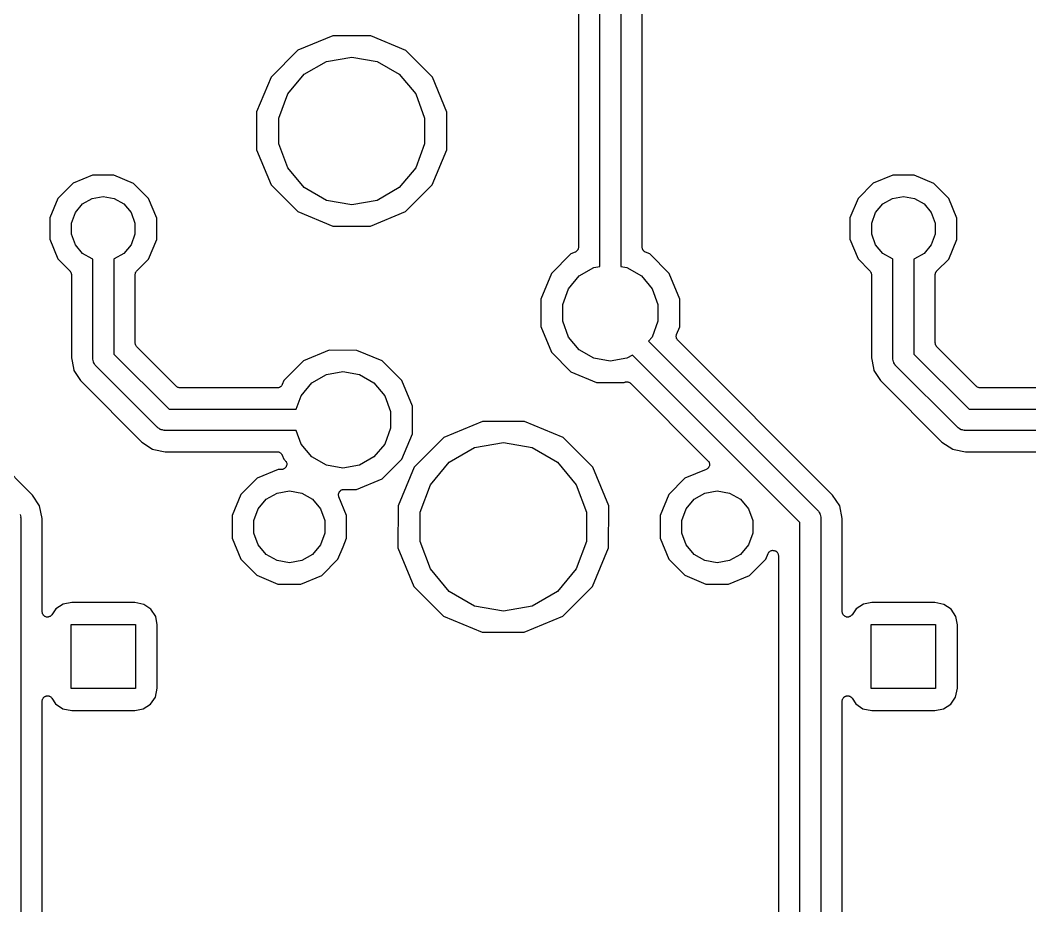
# Model space of a CAD drawing. Extents: x 30 to 169, y -146 to -30.
# Drawn here: x 114.03 to 138, y -88 to -66.97 of the extents above; entities that cross this region are included whole.
import ezdxf

# ---------------------------------------------------------------- set-up
doc = ezdxf.new("R2010")
doc.units = 0
doc.header["$MEASUREMENT"] = 0
doc.layers.add('BLACK', color=7, linetype='CONTINUOUS')

msp = doc.modelspace()

# ---------------------------------------------------------------- linework, layer by layer
at = {"layer": 'Black'}
for p, q in [((128.29, -62.04), (128.29, -72.8167)), ((128.798, -72.1967), (128.798, -62.0525)), ((127.79, -72.8167), (127.79, -62.1436)), ((127.282, -66.3437), (127.282, -72.3619)), ((121.453, -67.3416), (120.623, -67.6846)), ((122.351, -67.3424), (121.453, -67.3416)), ((123.181, -67.6869), (122.351, -67.3424)), ((120.623, -67.6846), (119.987, -68.3193)), ((121.299, -67.9493), (121.9, -67.8433)), ((121.9, -67.8433), (122.501, -67.9493)), ((123.815, -68.3226), (123.181, -67.6869)), ((120.771, -68.2543), (121.299, -67.9493)), ((122.501, -67.9493), (123.029, -68.2543)), ((119.987, -68.3193), (119.642, -69.1489)), ((120.379, -68.7217), (120.771, -68.2543)), ((123.029, -68.2543), (123.421, -68.7217)), ((124.158, -69.1528), (123.815, -68.3226)), ((120.17, -69.295), (120.379, -68.7217)), ((123.421, -68.7217), (123.63, -69.295)), ((119.642, -69.1489), (119.642, -70.0472)), ((124.158, -70.0511), (124.158, -69.1528)), ((120.17, -69.905), (120.17, -69.295)), ((123.63, -69.295), (123.63, -69.905)), ((120.379, -70.4783), (120.17, -69.905)), ((123.63, -69.905), (123.421, -70.4783)), ((119.642, -70.0472), (119.985, -70.8774)), ((123.813, -70.8807), (124.158, -70.0511)), ((120.771, -70.9457), (120.379, -70.4783)), ((123.421, -70.4783), (123.029, -70.9457)), ((115.748, -70.6498), (115.282, -70.8427)), ((116.254, -70.6502), (115.748, -70.6498)), ((116.72, -70.844), (116.254, -70.6502)), ((134.748, -70.6498), (134.282, -70.8427)), ((135.254, -70.6502), (134.748, -70.6498)), ((135.72, -70.844), (135.254, -70.6502)), ((115.282, -70.8427), (114.924, -71.1997)), ((117.077, -71.2015), (116.72, -70.844)), ((119.985, -70.8774), (120.619, -71.5131)), ((121.299, -71.2507), (120.771, -70.9457)), ((123.029, -70.9457), (122.501, -71.2507)), ((123.177, -71.5154), (123.813, -70.8807)), ((134.282, -70.8427), (133.924, -71.1997)), ((136.077, -71.2015), (135.72, -70.844)), ((114.924, -71.1997), (114.73, -71.6663)), ((115.508, -71.334), (115.738, -71.2012)), ((115.738, -71.2012), (116, -71.1551)), ((116, -71.1551), (116.262, -71.2012)), ((116.262, -71.2012), (116.492, -71.334)), ((117.27, -71.6685), (117.077, -71.2015)), ((133.924, -71.1997), (133.73, -71.6663)), ((134.508, -71.334), (134.738, -71.2012)), ((134.738, -71.2012), (135, -71.1551)), ((135, -71.1551), (135.262, -71.2012)), ((135.262, -71.2012), (135.492, -71.334)), ((136.27, -71.6685), (136.077, -71.2015)), ((115.338, -71.5375), (115.508, -71.334)), ((116.492, -71.334), (116.662, -71.5375)), ((121.9, -71.3567), (121.299, -71.2507)), ((122.501, -71.2507), (121.9, -71.3567)), ((134.338, -71.5375), (134.508, -71.334)), ((135.492, -71.334), (135.662, -71.5375)), ((114.73, -71.6663), (114.73, -72.1715)), ((115.247, -71.7872), (115.338, -71.5375)), ((116.662, -71.5375), (116.753, -71.7872)), ((117.27, -72.1737), (117.27, -71.6685)), ((120.619, -71.5131), (121.449, -71.8576)), ((122.347, -71.8584), (123.177, -71.5154)), ((133.73, -71.6663), (133.73, -72.1715)), ((134.247, -71.7872), (134.338, -71.5375)), ((135.662, -71.5375), (135.753, -71.7872)), ((136.27, -72.1737), (136.27, -71.6685)), ((115.247, -72.0528), (115.247, -71.7872)), ((116.753, -71.7872), (116.753, -72.0528)), ((121.449, -71.8576), (122.347, -71.8584)), ((134.247, -72.0528), (134.247, -71.7872)), ((135.753, -71.7872), (135.753, -72.0528)), ((115.338, -72.3025), (115.247, -72.0528)), ((116.753, -72.0528), (116.662, -72.3025)), ((134.338, -72.3025), (134.247, -72.0528)), ((135.753, -72.0528), (135.662, -72.3025)), ((114.73, -72.1715), (114.923, -72.6385)), ((115.508, -72.506), (115.338, -72.3025)), ((116.662, -72.3025), (116.492, -72.506)), ((117.076, -72.6403), (117.27, -72.1737)), ((127.277, -72.3917), (127.274, -72.4053)), ((127.281, -72.3786), (127.277, -72.3917)), ((127.282, -72.3619), (127.281, -72.3702)), ((127.281, -72.3702), (127.281, -72.3786)), ((128.798, -72.3623), (128.798, -72.1967)), ((128.799, -72.3705), (128.798, -72.3623)), ((128.799, -72.3788), (128.799, -72.3705)), ((128.803, -72.392), (128.799, -72.3788)), ((128.806, -72.4057), (128.803, -72.392)), ((133.73, -72.1715), (133.923, -72.6385)), ((134.508, -72.506), (134.338, -72.3025)), ((135.662, -72.3025), (135.492, -72.506)), ((136.076, -72.6403), (136.27, -72.1737)), ((114.923, -72.6385), (115.205, -72.9211)), ((115.738, -72.6388), (115.508, -72.506)), ((115.75, -72.6408), (115.738, -72.6388)), ((115.75, -75), (115.75, -72.6408)), ((116.262, -72.6388), (116.25, -72.6408)), ((116.25, -72.6408), (116.25, -74.8964)), ((116.492, -72.506), (116.262, -72.6388)), ((116.795, -72.9206), (117.076, -72.6403)), ((127.106, -72.5195), (126.641, -72.9836)), ((127.203, -72.4793), (127.106, -72.5195)), ((127.211, -72.4747), (127.203, -72.4793)), ((127.218, -72.4719), (127.211, -72.4747)), ((127.229, -72.463), (127.218, -72.4719)), ((127.241, -72.4556), (127.229, -72.463)), ((127.246, -72.4489), (127.241, -72.4556)), ((127.252, -72.4435), (127.246, -72.4489)), ((127.259, -72.4316), (127.252, -72.4435)), ((127.268, -72.4206), (127.259, -72.4316)), ((127.27, -72.4126), (127.268, -72.4206)), ((127.274, -72.4053), (127.27, -72.4126)), ((128.81, -72.4129), (128.806, -72.4057)), ((128.812, -72.4208), (128.81, -72.4129)), ((128.821, -72.4319), (128.812, -72.4208)), ((128.828, -72.4439), (128.821, -72.4319)), ((128.834, -72.4493), (128.828, -72.4439)), ((128.839, -72.4559), (128.834, -72.4493)), ((128.851, -72.4633), (128.839, -72.4559)), ((128.862, -72.4723), (128.851, -72.4633)), ((128.869, -72.4751), (128.862, -72.4723)), ((128.876, -72.4796), (128.869, -72.4751)), ((128.976, -72.5212), (128.876, -72.4796)), ((129.44, -72.986), (128.976, -72.5212)), ((133.923, -72.6385), (134.205, -72.9211)), ((134.738, -72.6388), (134.508, -72.506)), ((134.75, -72.6408), (134.738, -72.6388)), ((134.75, -75), (134.75, -72.6408)), ((135.262, -72.6388), (135.25, -72.6408)), ((135.25, -72.6408), (135.25, -74.8964)), ((135.492, -72.506), (135.262, -72.6388)), ((135.795, -72.9206), (136.076, -72.6403)), ((127.302, -73.0411), (127.648, -72.8418)), ((127.648, -72.8418), (127.79, -72.8167)), ((128.29, -72.8167), (128.432, -72.8418)), ((128.432, -72.8418), (128.778, -73.0411)), ((115.205, -72.9211), (115.208, -72.9256)), ((115.208, -72.9256), (115.212, -72.9292)), ((115.212, -72.9292), (115.221, -72.9436)), ((115.221, -72.9436), (115.23, -72.9573)), ((115.23, -72.9573), (115.232, -72.9626)), ((115.232, -72.9626), (115.234, -72.9674)), ((115.234, -72.9674), (115.237, -72.9838)), ((115.237, -72.9838), (115.242, -72.9999)), ((115.242, -72.9999), (115.241, -73.0054)), ((115.241, -73.0054), (115.242, -73.0108)), ((115.242, -73.0108), (115.242, -74.9875)), ((116.758, -72.9993), (116.763, -72.9833)), ((116.759, -73.0049), (116.758, -72.9993)), ((116.758, -73.0105), (116.759, -73.0049)), ((116.758, -74.6334), (116.758, -73.0105)), ((116.763, -72.9833), (116.766, -72.967)), ((116.766, -72.967), (116.768, -72.9622)), ((116.768, -72.9622), (116.77, -72.9567)), ((116.77, -72.9567), (116.779, -72.9432)), ((116.779, -72.9432), (116.788, -72.9288)), ((116.788, -72.9288), (116.792, -72.9252)), ((116.792, -72.9252), (116.795, -72.9206)), ((126.641, -72.9836), (126.389, -73.5902)), ((127.046, -73.3463), (127.302, -73.0411)), ((128.778, -73.0411), (129.034, -73.3463)), ((129.691, -73.593), (129.44, -72.986)), ((134.205, -72.9211), (134.208, -72.9256)), ((134.208, -72.9256), (134.212, -72.9292)), ((134.212, -72.9292), (134.221, -72.9436)), ((134.221, -72.9436), (134.23, -72.9573)), ((134.23, -72.9573), (134.232, -72.9626)), ((134.232, -72.9626), (134.234, -72.9674)), ((134.234, -72.9674), (134.237, -72.9838)), ((134.237, -72.9838), (134.242, -72.9999)), ((134.242, -72.9999), (134.241, -73.0054)), ((134.241, -73.0054), (134.242, -73.0108)), ((134.242, -73.0108), (134.242, -74.9875)), ((135.758, -72.9993), (135.763, -72.9833)), ((135.759, -73.0049), (135.758, -72.9993)), ((135.758, -73.0105), (135.759, -73.0049)), ((135.758, -74.6334), (135.758, -73.0105)), ((135.763, -72.9833), (135.766, -72.967)), ((135.766, -72.967), (135.768, -72.9622)), ((135.768, -72.9622), (135.77, -72.9567)), ((135.77, -72.9567), (135.779, -72.9432)), ((135.779, -72.9432), (135.788, -72.9288)), ((135.788, -72.9288), (135.792, -72.9252)), ((135.792, -72.9252), (135.795, -72.9206)), ((126.91, -73.7208), (127.046, -73.3463)), ((129.034, -73.3463), (129.17, -73.7208)), ((126.389, -73.5902), (126.389, -74.247)), ((129.691, -74.2498), (129.691, -73.593)), ((126.91, -74.1192), (126.91, -73.7208)), ((129.17, -73.7208), (129.17, -74.1192)), ((126.389, -74.247), (126.64, -74.854)), ((127.046, -74.4937), (126.91, -74.1192)), ((129.17, -74.1192), (129.034, -74.4937)), ((129.615, -74.4321), (129.691, -74.2498)), ((127.302, -74.7989), (127.046, -74.4937)), ((129.034, -74.4937), (128.949, -74.595)), ((129.605, -74.4751), (129.608, -74.4616)), ((129.607, -74.4835), (129.605, -74.4751)), ((129.606, -74.4918), (129.607, -74.4835)), ((129.609, -74.5052), (129.606, -74.4918)), ((129.608, -74.4616), (129.61, -74.4479)), ((129.611, -74.5188), (129.609, -74.5052)), ((129.61, -74.4479), (129.613, -74.4403)), ((129.615, -74.5263), (129.611, -74.5188)), ((129.613, -74.4403), (129.615, -74.4321)), ((129.617, -74.5344), (129.615, -74.5263)), ((129.625, -74.5457), (129.617, -74.5344)), ((129.632, -74.558), (129.625, -74.5457)), ((129.638, -74.5637), (129.632, -74.558)), ((114.317, -78.2452), (110.643, -74.5706)), ((116.759, -74.6389), (116.758, -74.6334)), ((116.758, -74.6445), (116.759, -74.6389)), ((116.763, -74.6605), (116.758, -74.6445)), ((116.766, -74.6769), (116.763, -74.6605)), ((116.768, -74.6817), (116.766, -74.6769)), ((116.77, -74.6871), (116.768, -74.6817)), ((116.779, -74.7007), (116.77, -74.6871)), ((116.788, -74.7151), (116.779, -74.7007)), ((116.792, -74.7186), (116.788, -74.7151)), ((116.795, -74.7232), (116.792, -74.7186)), ((117.737, -75.6648), (116.795, -74.7232)), ((127.648, -74.9982), (127.302, -74.7989)), ((128.949, -74.595), (132.967, -78.6132)), ((129.643, -74.5706), (129.638, -74.5637)), ((133.317, -78.2452), (129.643, -74.5706)), ((135.759, -74.6389), (135.758, -74.6334)), ((135.758, -74.6445), (135.759, -74.6389)), ((135.763, -74.6605), (135.758, -74.6445)), ((135.766, -74.6769), (135.763, -74.6605)), ((135.768, -74.6817), (135.766, -74.6769)), ((135.77, -74.6871), (135.768, -74.6817)), ((135.779, -74.7007), (135.77, -74.6871)), ((135.788, -74.7151), (135.779, -74.7007)), ((135.792, -74.7186), (135.788, -74.7151)), ((135.795, -74.7232), (135.792, -74.7186)), ((136.737, -75.6648), (135.795, -74.7232)), ((115.242, -74.9875), (115.29, -75.231)), ((115.752, -75.0108), (115.75, -75)), ((115.751, -75.0218), (115.752, -75.0108)), ((115.759, -75.0533), (115.751, -75.0218)), ((116.25, -74.8964), (117.564, -76.21)), ((121.363, -74.8087), (120.756, -75.0595)), ((122.02, -74.8093), (121.363, -74.8087)), ((122.626, -75.0612), (122.02, -74.8093)), ((126.64, -74.854), (127.104, -75.3188)), ((128.04, -75.0674), (127.648, -74.9982)), ((128.432, -74.9982), (128.04, -75.0674)), ((128.567, -74.9205), (128.432, -74.9982)), ((132.54, -78.8936), (128.567, -74.9205)), ((134.242, -74.9875), (134.29, -75.231)), ((134.752, -75.0108), (134.75, -75)), ((134.751, -75.0218), (134.752, -75.0108)), ((134.759, -75.0533), (134.751, -75.0218)), ((135.25, -74.8964), (136.564, -76.21)), ((115.29, -75.231), (115.302, -75.2891)), ((115.765, -75.0855), (115.759, -75.0533)), ((115.771, -75.095), (115.765, -75.0855)), ((115.773, -75.1057), (115.771, -75.095)), ((115.792, -75.1324), (115.773, -75.1057)), ((115.808, -75.1607), (115.792, -75.1324)), ((115.817, -75.1678), (115.808, -75.1607)), ((115.823, -75.1768), (115.817, -75.1678)), ((117.283, -76.6368), (115.823, -75.1768)), ((120.756, -75.0595), (120.291, -75.5236)), ((123.09, -75.526), (122.626, -75.0612)), ((134.29, -75.231), (134.302, -75.2891)), ((134.765, -75.0855), (134.759, -75.0533)), ((134.771, -75.095), (134.765, -75.0855)), ((134.773, -75.1057), (134.771, -75.095)), ((134.792, -75.1324), (134.773, -75.1057)), ((134.808, -75.1607), (134.792, -75.1324)), ((134.817, -75.1678), (134.808, -75.1607)), ((134.823, -75.1768), (134.817, -75.1678)), ((136.283, -76.6368), (134.823, -75.1768)), ((115.302, -75.2891), (115.459, -75.5237)), ((120.952, -75.5811), (121.298, -75.3818)), ((121.298, -75.3818), (121.69, -75.3126)), ((121.69, -75.3126), (122.082, -75.3818)), ((122.082, -75.3818), (122.428, -75.5811)), ((127.104, -75.3188), (127.71, -75.5707)), ((134.302, -75.2891), (134.459, -75.5237)), ((115.459, -75.5237), (115.473, -75.5448)), ((115.473, -75.5448), (116.915, -76.9871)), ((117.741, -75.668), (117.737, -75.6648)), ((117.745, -75.6723), (117.741, -75.668)), ((117.759, -75.6806), (117.745, -75.6723)), ((117.773, -75.6901), (117.759, -75.6806)), ((117.778, -75.6915), (117.773, -75.6901)), ((117.783, -75.6943), (117.778, -75.6915)), ((117.799, -75.6972), (117.783, -75.6943)), ((117.816, -75.7015), (117.799, -75.6972)), ((117.821, -75.701), (117.816, -75.7015)), ((117.827, -75.702), (117.821, -75.701)), ((120.132, -75.702), (117.827, -75.702)), ((120.14, -75.7006), (120.132, -75.702)), ((120.149, -75.7009), (120.14, -75.7006)), ((120.162, -75.6968), (120.149, -75.7009)), ((120.176, -75.6943), (120.162, -75.6968)), ((120.183, -75.6902), (120.176, -75.6943)), ((120.191, -75.6877), (120.183, -75.6902)), ((120.202, -75.6792), (120.191, -75.6877)), ((120.214, -75.6723), (120.202, -75.6792)), ((120.219, -75.6659), (120.214, -75.6723)), ((120.226, -75.6609), (120.219, -75.6659)), ((120.233, -75.6492), (120.226, -75.6609)), ((120.242, -75.6385), (120.233, -75.6492)), ((120.245, -75.6307), (120.242, -75.6385)), ((120.25, -75.6237), (120.245, -75.6307)), ((120.291, -75.5236), (120.25, -75.6237)), ((120.696, -75.8863), (120.952, -75.5811)), ((122.428, -75.5811), (122.684, -75.8863)), ((123.341, -76.133), (123.09, -75.526)), ((127.71, -75.5707), (128.367, -75.5713)), ((128.367, -75.5713), (128.382, -75.565)), ((128.382, -75.565), (128.39, -75.5632)), ((128.39, -75.5632), (128.398, -75.5597)), ((128.398, -75.5597), (128.412, -75.5585)), ((128.412, -75.5585), (128.425, -75.5555)), ((128.425, -75.5555), (128.434, -75.5565)), ((128.434, -75.5565), (128.442, -75.5558)), ((128.442, -75.5558), (128.455, -75.5594)), ((128.455, -75.5594), (128.469, -75.5613)), ((128.469, -75.5613), (128.476, -75.5651)), ((128.476, -75.5651), (128.484, -75.5672)), ((128.484, -75.5672), (128.496, -75.5752)), ((128.496, -75.5752), (128.508, -75.5817)), ((128.508, -75.5817), (128.514, -75.5878)), ((128.514, -75.5878), (128.521, -75.5925)), ((128.521, -75.5925), (130.359, -77.4309)), ((134.459, -75.5237), (134.473, -75.5448)), ((134.473, -75.5448), (135.915, -76.9871)), ((136.741, -75.668), (136.737, -75.6648)), ((136.745, -75.6723), (136.741, -75.668)), ((136.759, -75.6806), (136.745, -75.6723)), ((136.773, -75.6901), (136.759, -75.6806)), ((136.778, -75.6915), (136.773, -75.6901)), ((136.783, -75.6943), (136.778, -75.6915)), ((136.799, -75.6972), (136.783, -75.6943)), ((136.816, -75.7015), (136.799, -75.6972)), ((136.821, -75.701), (136.816, -75.7015)), ((136.827, -75.702), (136.821, -75.701)), ((139.132, -75.702), (136.827, -75.702)), ((120.579, -76.21), (120.696, -75.8863)), ((122.684, -75.8863), (122.82, -76.2608)), ((117.564, -76.21), (120.579, -76.21)), ((123.341, -76.7898), (123.341, -76.133)), ((136.564, -76.21), (139.579, -76.21)), ((122.82, -76.2608), (122.82, -76.6592)), ((117.292, -76.6431), (117.283, -76.6368)), ((117.299, -76.6515), (117.292, -76.6431)), ((117.328, -76.6678), (117.299, -76.6515)), ((117.354, -76.6866), (117.328, -76.6678)), ((117.365, -76.6894), (117.354, -76.6866)), ((117.374, -76.6949), (117.365, -76.6894)), ((117.407, -76.7006), (117.374, -76.6949)), ((117.438, -76.709), (117.407, -76.7006)), ((117.449, -76.7081), (117.438, -76.709)), ((117.46, -76.71), (117.449, -76.7081)), ((120.579, -76.71), (117.46, -76.71)), ((120.696, -77.0337), (120.579, -76.71)), ((122.82, -76.6592), (122.684, -77.0337)), ((125.005, -76.4977), (124.085, -76.8778)), ((126, -76.4985), (125.005, -76.4977)), ((126.919, -76.8802), (126, -76.4985)), ((136.292, -76.6431), (136.283, -76.6368)), ((136.299, -76.6515), (136.292, -76.6431)), ((136.328, -76.6678), (136.299, -76.6515)), ((136.354, -76.6866), (136.328, -76.6678)), ((136.365, -76.6894), (136.354, -76.6866)), ((136.374, -76.6949), (136.365, -76.6894)), ((136.407, -76.7006), (136.374, -76.6949)), ((136.438, -76.709), (136.407, -76.7006)), ((136.449, -76.7081), (136.438, -76.709)), ((136.46, -76.71), (136.449, -76.7081)), ((139.579, -76.71), (136.46, -76.71)), ((123.089, -77.3964), (123.341, -76.7898)), ((124.085, -76.8778), (123.38, -77.5809)), ((127.622, -77.5846), (126.919, -76.8802)), ((116.915, -76.9871), (117.171, -77.158)), ((117.171, -77.158), (117.202, -77.1642)), ((117.202, -77.1642), (117.202, -77.1642)), ((117.202, -77.1642), (117.473, -77.218)), ((120.952, -77.3389), (120.696, -77.0337)), ((122.684, -77.0337), (122.428, -77.3389)), ((124.213, -77.4667), (124.815, -77.1192)), ((124.815, -77.1192), (125.5, -76.9985)), ((125.5, -76.9985), (126.185, -77.1192)), ((126.185, -77.1192), (126.787, -77.4667)), ((135.915, -76.9871), (136.171, -77.158)), ((136.171, -77.158), (136.202, -77.1642)), ((136.202, -77.1642), (136.202, -77.1642)), ((136.202, -77.1642), (136.473, -77.218)), ((117.473, -77.218), (120.132, -77.218)), ((120.132, -77.218), (120.14, -77.2195)), ((120.14, -77.2195), (120.149, -77.2191)), ((120.149, -77.2191), (120.162, -77.2233)), ((120.162, -77.2233), (120.175, -77.2257)), ((120.175, -77.2257), (120.183, -77.2299)), ((120.183, -77.2299), (120.191, -77.2324)), ((120.191, -77.2324), (120.202, -77.2408)), ((120.202, -77.2408), (120.214, -77.2477)), ((120.214, -77.2477), (120.219, -77.2542)), ((120.219, -77.2542), (120.226, -77.2593)), ((120.226, -77.2593), (120.233, -77.2709)), ((120.233, -77.2709), (120.242, -77.2815)), ((120.242, -77.2815), (120.245, -77.2894)), ((120.245, -77.2894), (120.249, -77.2965)), ((120.249, -77.2965), (120.29, -77.394)), ((120.29, -77.394), (120.32, -77.4242)), ((120.32, -77.4242), (120.329, -77.4378)), ((120.329, -77.4378), (120.34, -77.4505)), ((121.298, -77.5382), (120.952, -77.3389)), ((122.428, -77.3389), (122.082, -77.5382)), ((122.624, -77.8605), (123.089, -77.3964)), ((130.359, -77.4309), (130.367, -77.4423)), ((136.473, -77.218), (139.132, -77.218)), ((120.151, -77.6409), (119.651, -77.8473)), ((120.23, -77.6409), (120.151, -77.6409)), ((120.246, -77.6381), (120.23, -77.6409)), ((120.263, -77.6366), (120.246, -77.6381)), ((120.268, -77.6343), (120.263, -77.6366)), ((120.273, -77.6333), (120.268, -77.6343)), ((120.288, -77.625), (120.273, -77.6333)), ((120.303, -77.618), (120.288, -77.625)), ((120.307, -77.6141), (120.303, -77.618)), ((120.311, -77.6113), (120.307, -77.6141)), ((120.322, -77.5986), (120.311, -77.6113)), ((120.334, -77.5869), (120.322, -77.5986)), ((120.336, -77.5818), (120.334, -77.5869)), ((120.34, -77.5775), (120.336, -77.5818)), ((120.34, -77.4505), (120.342, -77.4558)), ((120.345, -77.5619), (120.34, -77.5775)), ((120.342, -77.4558), (120.345, -77.4604)), ((120.345, -77.4604), (120.349, -77.4764)), ((120.352, -77.5469), (120.345, -77.5619)), ((120.349, -77.4764), (120.355, -77.492)), ((120.353, -77.5413), (120.352, -77.5469)), ((120.355, -77.5361), (120.353, -77.5413)), ((120.355, -77.492), (120.355, -77.4976)), ((120.355, -77.4976), (120.356, -77.503)), ((120.356, -77.503), (120.355, -77.5195)), ((120.355, -77.5195), (120.355, -77.5361)), ((121.69, -77.6074), (121.298, -77.5382)), ((122.082, -77.5382), (121.69, -77.6074)), ((123.38, -77.5809), (122.999, -78.5002)), ((123.767, -77.9992), (124.213, -77.4667)), ((126.787, -77.4667), (127.233, -77.9992)), ((128.002, -78.5045), (127.622, -77.5846)), ((130.318, -77.6381), (129.811, -77.8473)), ((130.329, -77.6306), (130.318, -77.6381)), ((130.342, -77.6247), (130.329, -77.6306)), ((130.348, -77.6189), (130.342, -77.6247)), ((130.355, -77.6144), (130.348, -77.6189)), ((130.363, -77.6034), (130.355, -77.6144)), ((130.373, -77.5935), (130.363, -77.6034)), ((130.367, -77.4423), (130.376, -77.4526)), ((130.377, -77.586), (130.373, -77.5935)), ((130.376, -77.4526), (130.379, -77.4602)), ((130.382, -77.5794), (130.377, -77.586)), ((130.379, -77.4602), (130.384, -77.467)), ((130.386, -77.5662), (130.382, -77.5794)), ((130.384, -77.467), (130.388, -77.4805)), ((130.392, -77.5536), (130.386, -77.5662)), ((130.388, -77.4805), (130.393, -77.4933)), ((130.393, -77.5453), (130.392, -77.5536)), ((130.393, -77.4933), (130.393, -77.5016)), ((130.393, -77.5016), (130.396, -77.5096)), ((130.395, -77.5374), (130.393, -77.5453)), ((130.396, -77.5096), (130.394, -77.5235)), ((130.394, -77.5235), (130.395, -77.5374)), ((119.651, -77.8473), (119.269, -78.2292)), ((122.017, -78.1113), (122.624, -77.8605)), ((129.811, -77.8473), (129.429, -78.2292)), ((120.128, -78.1974), (120.42, -78.1458)), ((120.42, -78.1458), (120.712, -78.1974)), ((121.612, -78.1606), (121.622, -78.1513)), ((121.622, -78.1513), (121.631, -78.1407)), ((121.631, -78.1407), (121.639, -78.1365)), ((121.639, -78.1365), (121.645, -78.1308)), ((121.645, -78.1308), (121.658, -78.1256)), ((121.658, -78.1256), (121.67, -78.1186)), ((121.67, -78.1186), (121.678, -78.1172)), ((121.678, -78.1172), (121.686, -78.114)), ((121.686, -78.114), (121.699, -78.1134)), ((121.699, -78.1134), (121.713, -78.111)), ((121.713, -78.111), (122.017, -78.1113)), ((123.529, -78.6524), (123.767, -77.9992)), ((127.233, -77.9992), (127.471, -78.6524)), ((130.288, -78.1974), (130.58, -78.1458)), ((130.58, -78.1458), (130.872, -78.1974)), ((114.488, -78.5009), (114.317, -78.2452)), ((119.269, -78.2292), (119.061, -78.7285)), ((119.68, -78.5729), (119.871, -78.3457)), ((119.871, -78.3457), (120.128, -78.1974)), ((120.712, -78.1974), (120.969, -78.3457)), ((120.969, -78.3457), (121.16, -78.5729)), ((121.586, -78.2434), (121.588, -78.2297)), ((121.588, -78.2516), (121.586, -78.2434)), ((121.588, -78.2159), (121.591, -78.208)), ((121.588, -78.2297), (121.588, -78.2159)), ((121.588, -78.26), (121.588, -78.2516)), ((121.593, -78.273), (121.588, -78.26)), ((121.591, -78.208), (121.592, -78.1997)), ((121.592, -78.1997), (121.598, -78.1874)), ((121.596, -78.2865), (121.593, -78.273)), ((121.779, -78.7309), (121.596, -78.2865)), ((121.598, -78.1874), (121.603, -78.1744)), ((121.603, -78.1744), (121.608, -78.168)), ((121.608, -78.168), (121.612, -78.1606)), ((129.429, -78.2292), (129.221, -78.7285)), ((129.84, -78.5729), (130.031, -78.3457)), ((130.031, -78.3457), (130.288, -78.1974)), ((130.872, -78.1974), (131.129, -78.3457)), ((131.129, -78.3457), (131.32, -78.5729)), ((133.488, -78.5009), (133.317, -78.2452)), ((114.548, -78.8025), (114.488, -78.5009)), ((119.579, -78.8517), (119.68, -78.5729)), ((121.16, -78.5729), (121.261, -78.8517)), ((122.999, -78.5002), (122.998, -79.4955)), ((128.001, -79.4998), (128.002, -78.5045)), ((129.739, -78.8517), (129.84, -78.5729)), ((131.32, -78.5729), (131.421, -78.8517)), ((132.967, -78.6132), (132.973, -78.6222)), ((132.973, -78.6222), (132.982, -78.6293)), ((132.982, -78.6293), (132.998, -78.6576)), ((133.548, -78.8025), (133.488, -78.5009)), ((114.025, -78.7045), (114.031, -78.7367)), ((114.031, -78.7367), (114.039, -78.7682)), ((114.039, -78.7682), (114.038, -78.7792)), ((114.038, -78.7792), (114.04, -78.79)), ((114.04, -78.79), (114.04, -91.8167)), ((114.548, -81.0172), (114.548, -78.8025)), ((119.061, -78.7285), (119.061, -79.2691)), ((119.579, -79.1483), (119.579, -78.8517)), ((121.261, -78.8517), (121.261, -79.1483)), ((121.779, -79.2715), (121.779, -78.7309)), ((123.529, -79.3476), (123.529, -78.6524)), ((127.471, -78.6524), (127.471, -79.3476)), ((129.221, -78.7285), (129.221, -79.2691)), ((129.739, -79.1483), (129.739, -78.8517)), ((131.421, -78.8517), (131.421, -79.1483)), ((132.998, -78.6576), (133.017, -78.6843)), ((133.017, -78.6843), (133.019, -78.695)), ((133.019, -78.695), (133.025, -78.7045)), ((133.025, -78.7045), (133.031, -78.7367)), ((133.031, -78.7367), (133.039, -78.7682)), ((133.039, -78.7682), (133.038, -78.7792)), ((133.038, -78.7792), (133.04, -78.79)), ((133.04, -78.79), (133.04, -91.8167)), ((133.548, -81.0172), (133.548, -78.8025)), ((132.54, -91.8167), (132.54, -78.8936)), ((119.061, -79.2691), (119.267, -79.7687)), ((119.68, -79.4271), (119.579, -79.1483)), ((121.261, -79.1483), (121.16, -79.4271)), ((121.695, -79.4719), (121.779, -79.2715)), ((123.767, -80.0008), (123.529, -79.3476)), ((127.471, -79.3476), (127.233, -80.0008)), ((129.221, -79.2691), (129.427, -79.7687)), ((129.84, -79.4271), (129.739, -79.1483)), ((131.421, -79.1483), (131.32, -79.4271)), ((119.871, -79.6543), (119.68, -79.4271)), ((121.16, -79.4271), (120.969, -79.6543)), ((121.571, -79.7708), (121.695, -79.4719)), ((122.998, -79.4955), (123.378, -80.4154)), ((127.62, -80.4191), (128.001, -79.4998)), ((130.031, -79.6543), (129.84, -79.4271)), ((131.32, -79.4271), (131.129, -79.6543)), ((131.811, -79.5978), (131.827, -79.5861)), ((131.827, -79.5861), (131.841, -79.5737)), ((131.841, -79.5737), (131.844, -79.5728)), ((131.844, -79.5728), (131.846, -79.571)), ((131.846, -79.571), (131.865, -79.5652)), ((131.865, -79.5652), (131.883, -79.5587)), ((131.883, -79.5587), (131.886, -79.5587)), ((131.886, -79.5587), (131.889, -79.5578)), ((131.889, -79.5578), (131.908, -79.5587)), ((131.908, -79.5587), (131.927, -79.5587)), ((131.927, -79.5587), (131.93, -79.5596)), ((131.93, -79.5596), (131.933, -79.5598)), ((131.933, -79.5598), (131.95, -79.5672)), ((131.95, -79.5672), (131.969, -79.5737)), ((131.969, -79.5737), (131.971, -79.5756)), ((131.971, -79.5756), (131.973, -79.5767)), ((131.973, -79.5767), (131.988, -79.5897)), ((131.988, -79.5897), (132.002, -79.6021)), ((119.267, -79.7687), (119.649, -80.1513)), ((120.128, -79.8026), (119.871, -79.6543)), ((120.42, -79.8541), (120.128, -79.8026)), ((120.712, -79.8026), (120.42, -79.8541)), ((120.969, -79.6543), (120.712, -79.8026)), ((121.189, -80.1527), (121.571, -79.7708)), ((129.427, -79.7687), (129.809, -80.1513)), ((130.288, -79.8026), (130.031, -79.6543)), ((130.58, -79.8541), (130.288, -79.8026)), ((130.872, -79.8026), (130.58, -79.8541)), ((131.129, -79.6543), (130.872, -79.8026)), ((131.349, -80.1527), (131.731, -79.7708)), ((131.731, -79.7708), (131.788, -79.635)), ((131.788, -79.635), (131.798, -79.6188)), ((131.798, -79.6188), (131.808, -79.6021)), ((131.808, -79.6021), (131.81, -79.6003)), ((131.81, -79.6003), (131.811, -79.5978)), ((132.002, -79.6021), (132.004, -79.6046)), ((132.004, -79.6046), (132.006, -79.6065)), ((132.006, -79.6065), (132.015, -79.6236)), ((132.015, -79.6236), (132.024, -79.6403)), ((132.024, -79.6403), (132.025, -79.6431)), ((132.025, -79.6431), (132.026, -79.6456)), ((132.026, -79.6456), (132.029, -79.6648)), ((132.029, -79.6648), (132.032, -79.6837)), ((132.032, -79.6837), (132.032, -91.3619)), ((124.213, -80.5332), (123.767, -80.0008)), ((127.233, -80.0008), (126.787, -80.5332)), ((119.649, -80.1513), (120.149, -80.3587)), ((120.689, -80.3591), (121.189, -80.1527)), ((129.809, -80.1513), (130.309, -80.3587)), ((130.849, -80.3591), (131.349, -80.1527)), ((120.149, -80.3587), (120.689, -80.3591)), ((123.378, -80.4154), (124.081, -81.1198)), ((124.815, -80.8808), (124.213, -80.5332)), ((126.787, -80.5332), (126.185, -80.8808)), ((126.915, -81.1222), (127.62, -80.4191)), ((130.309, -80.3587), (130.849, -80.3591)), ((114.549, -81.0234), (114.548, -81.0172)), ((114.549, -81.0297), (114.549, -81.0234)), ((114.553, -81.045), (114.549, -81.0297)), ((114.877, -80.9468), (114.78, -81.0888)), ((115.051, -80.8351), (114.877, -80.9468)), ((115.25, -80.7976), (115.051, -80.8351)), ((116.749, -80.7976), (115.25, -80.7976)), ((116.963, -80.8409), (116.749, -80.7976)), ((117.133, -80.9569), (116.963, -80.8409)), ((117.245, -81.1305), (117.133, -80.9569)), ((125.5, -81.0015), (124.815, -80.8808)), ((126.185, -80.8808), (125.5, -81.0015)), ((133.549, -81.0234), (133.548, -81.0172)), ((133.549, -81.0297), (133.549, -81.0234)), ((133.553, -81.045), (133.549, -81.0297)), ((133.877, -80.9468), (133.78, -81.0888)), ((134.051, -80.8351), (133.877, -80.9468)), ((134.25, -80.7976), (134.051, -80.8351)), ((135.749, -80.7976), (134.25, -80.7976)), ((135.963, -80.8409), (135.749, -80.7976)), ((136.133, -80.9569), (135.963, -80.8409)), ((136.245, -81.1305), (136.133, -80.9569)), ((114.556, -81.0606), (114.553, -81.045)), ((114.559, -81.0661), (114.556, -81.0606)), ((114.561, -81.0722), (114.559, -81.0661)), ((114.57, -81.0851), (114.561, -81.0722)), ((114.578, -81.0988), (114.57, -81.0851)), ((114.583, -81.1029), (114.578, -81.0988)), ((114.586, -81.108), (114.583, -81.1029)), ((114.599, -81.117), (114.586, -81.108)), ((114.611, -81.1272), (114.599, -81.117)), ((114.617, -81.1293), (114.611, -81.1272)), ((114.623, -81.1329), (114.617, -81.1293)), ((114.638, -81.1368), (114.623, -81.1329)), ((114.653, -81.1423), (114.638, -81.1368)), ((114.659, -81.1423), (114.653, -81.1423)), ((114.665, -81.1438), (114.659, -81.1423)), ((114.681, -81.1423), (114.665, -81.1438)), ((114.697, -81.1423), (114.681, -81.1423)), ((114.703, -81.1401), (114.697, -81.1423)), ((114.709, -81.1395), (114.703, -81.1401)), ((114.724, -81.1326), (114.709, -81.1395)), ((114.738, -81.1272), (114.724, -81.1326)), ((114.743, -81.1231), (114.738, -81.1272)), ((114.749, -81.1204), (114.743, -81.1231)), ((114.76, -81.109), (114.749, -81.1204)), ((114.772, -81.0988), (114.76, -81.109)), ((114.775, -81.0933), (114.772, -81.0988)), ((114.78, -81.0888), (114.775, -81.0933)), ((117.282, -81.3298), (117.245, -81.1305)), ((124.081, -81.1198), (125, -81.5015)), ((125.995, -81.5023), (126.915, -81.1222)), ((133.556, -81.0606), (133.553, -81.045)), ((133.559, -81.0661), (133.556, -81.0606)), ((133.561, -81.0722), (133.559, -81.0661)), ((133.57, -81.0851), (133.561, -81.0722)), ((133.578, -81.0988), (133.57, -81.0851)), ((133.583, -81.1029), (133.578, -81.0988)), ((133.586, -81.108), (133.583, -81.1029)), ((133.599, -81.117), (133.586, -81.108)), ((133.612, -81.1272), (133.599, -81.117)), ((133.617, -81.1293), (133.612, -81.1272)), ((133.623, -81.1329), (133.617, -81.1293)), ((133.638, -81.1368), (133.623, -81.1329)), ((133.653, -81.1423), (133.638, -81.1368)), ((133.659, -81.1423), (133.653, -81.1423)), ((133.665, -81.1438), (133.659, -81.1423)), ((133.681, -81.1423), (133.665, -81.1438)), ((133.697, -81.1423), (133.681, -81.1423)), ((133.703, -81.1401), (133.697, -81.1423)), ((133.709, -81.1395), (133.703, -81.1401)), ((133.724, -81.1326), (133.709, -81.1395)), ((133.738, -81.1272), (133.724, -81.1326)), ((133.743, -81.1231), (133.738, -81.1272)), ((133.749, -81.1204), (133.743, -81.1231)), ((133.76, -81.109), (133.749, -81.1204)), ((133.772, -81.0988), (133.76, -81.109)), ((133.775, -81.0933), (133.772, -81.0988)), ((133.78, -81.0888), (133.775, -81.0933)), ((136.282, -81.3298), (136.245, -81.1305)), ((115.238, -82.842), (115.238, -81.318)), ((115.238, -81.318), (116.762, -81.318)), ((116.762, -81.318), (116.762, -82.842)), ((117.282, -82.8293), (117.282, -81.3298)), ((125, -81.5015), (125.995, -81.5023)), ((134.238, -82.842), (134.238, -81.318)), ((134.238, -81.318), (135.762, -81.318)), ((135.762, -81.318), (135.762, -82.842)), ((136.282, -82.8293), (136.282, -81.3298)), ((116.762, -82.842), (115.238, -82.842)), ((117.239, -83.0435), (117.282, -82.8293)), ((135.762, -82.842), (134.238, -82.842)), ((136.239, -83.0435), (136.282, -82.8293)), ((114.548, -83.1397), (114.549, -83.1318)), ((114.548, -91.3623), (114.548, -83.1397)), ((114.549, -83.1237), (114.553, -83.1102)), ((114.549, -83.1318), (114.549, -83.1237)), ((114.553, -83.1102), (114.556, -83.0963)), ((114.556, -83.0963), (114.56, -83.0893)), ((114.56, -83.0893), (114.562, -83.0816)), ((114.562, -83.0816), (114.571, -83.0703)), ((114.571, -83.0703), (114.578, -83.0581)), ((114.578, -83.0581), (114.584, -83.0529)), ((114.584, -83.0529), (114.589, -83.0465)), ((114.589, -83.0465), (114.601, -83.0388)), ((114.601, -83.0388), (114.611, -83.0297)), ((114.611, -83.0297), (114.619, -83.027)), ((114.619, -83.027), (114.626, -83.0226)), ((114.626, -83.0226), (114.64, -83.0195)), ((114.64, -83.0195), (114.653, -83.0147)), ((114.653, -83.0147), (114.661, -83.0147)), ((114.661, -83.0147), (114.669, -83.0129)), ((114.669, -83.0129), (114.683, -83.0147)), ((114.683, -83.0147), (114.697, -83.0147)), ((114.697, -83.0147), (114.705, -83.0174)), ((114.705, -83.0174), (114.713, -83.0184)), ((114.713, -83.0184), (114.725, -83.0249)), ((114.725, -83.0249), (114.738, -83.0297)), ((114.738, -83.0297), (114.745, -83.0349)), ((114.745, -83.0349), (114.752, -83.0386)), ((114.752, -83.0386), (114.761, -83.049)), ((114.761, -83.049), (114.772, -83.0581)), ((114.772, -83.0581), (114.776, -83.0651)), ((114.776, -83.0651), (114.782, -83.071)), ((114.782, -83.071), (114.867, -83.2031)), ((117.123, -83.2132), (117.239, -83.0435)), ((133.548, -83.1397), (133.549, -83.1318)), ((133.548, -91.3623), (133.548, -83.1397)), ((133.549, -83.1237), (133.553, -83.1102)), ((133.549, -83.1318), (133.549, -83.1237)), ((133.553, -83.1102), (133.556, -83.0963)), ((133.556, -83.0963), (133.56, -83.0893)), ((133.56, -83.0893), (133.562, -83.0816)), ((133.562, -83.0816), (133.571, -83.0703)), ((133.571, -83.0703), (133.578, -83.0581)), ((133.578, -83.0581), (133.584, -83.0529)), ((133.584, -83.0529), (133.589, -83.0465)), ((133.589, -83.0465), (133.601, -83.0388)), ((133.601, -83.0388), (133.612, -83.0297)), ((133.612, -83.0297), (133.619, -83.027)), ((133.619, -83.027), (133.626, -83.0226)), ((133.626, -83.0226), (133.64, -83.0195)), ((133.64, -83.0195), (133.653, -83.0147)), ((133.653, -83.0147), (133.661, -83.0147)), ((133.661, -83.0147), (133.669, -83.0129)), ((133.669, -83.0129), (133.683, -83.0147)), ((133.683, -83.0147), (133.697, -83.0147)), ((133.697, -83.0147), (133.705, -83.0174)), ((133.705, -83.0174), (133.713, -83.0184)), ((133.713, -83.0184), (133.725, -83.0249)), ((133.725, -83.0249), (133.738, -83.0297)), ((133.738, -83.0297), (133.745, -83.0349)), ((133.745, -83.0349), (133.752, -83.0386)), ((133.752, -83.0386), (133.761, -83.049)), ((133.761, -83.049), (133.772, -83.0581)), ((133.772, -83.0581), (133.776, -83.0651)), ((133.776, -83.0651), (133.782, -83.071)), ((133.782, -83.071), (133.867, -83.2031)), ((136.123, -83.2132), (136.239, -83.0435)), ((114.867, -83.2031), (115.037, -83.3191)), ((115.037, -83.3191), (115.251, -83.3624)), ((115.251, -83.3624), (116.75, -83.3624)), ((116.75, -83.3624), (116.949, -83.3249)), ((116.949, -83.3249), (117.123, -83.2132)), ((133.867, -83.2031), (134.037, -83.3191)), ((134.037, -83.3191), (134.251, -83.3624)), ((134.251, -83.3624), (135.75, -83.3624)), ((135.75, -83.3624), (135.949, -83.3249)), ((135.949, -83.3249), (136.123, -83.2132))]:
    msp.add_line(p, q, dxfattribs=at)

doc.saveas('drawing.dxf')
